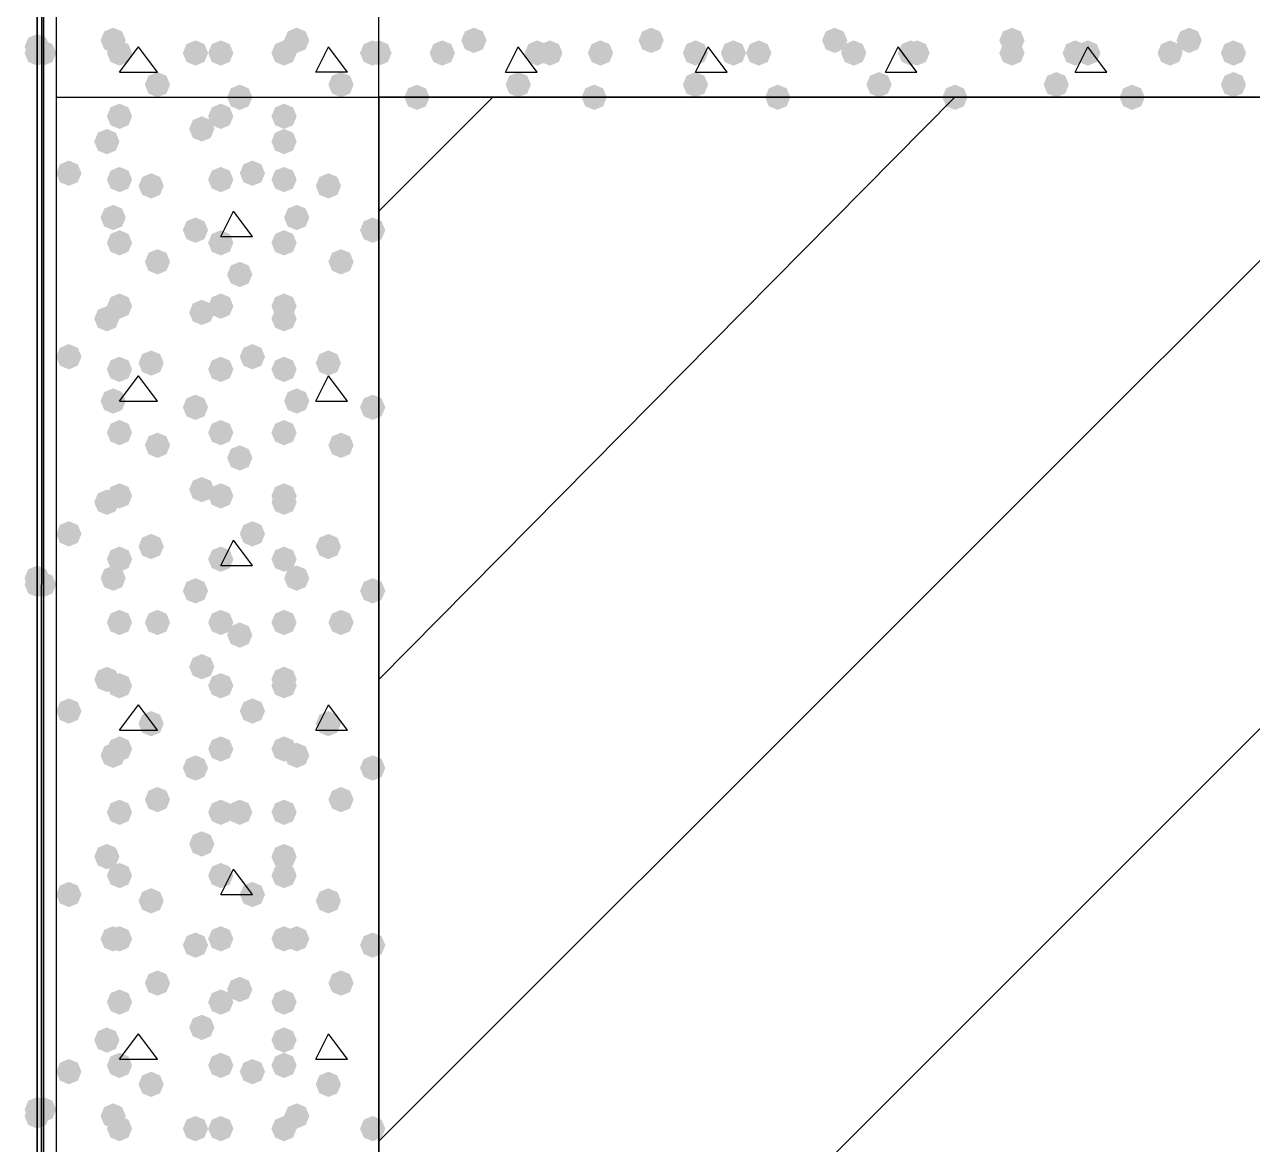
# Model space of a CAD drawing. Header units: millimetres. Extents: x 0 to 420, y 0 to 297.
# Drawn here: x 31.16 to 39.37, y 192.13 to 199.62 of the extents above; entities that cross this region are included whole.
import ezdxf

# ---------------------------------------------------------------- set-up
doc = ezdxf.new("R2010")
doc.units = ezdxf.units.MM
doc.layers.get('0').update_dxf_attribs({"linetype": 'CONTINUOUS'})

msp = doc.modelspace()

# ---------------------------------------------------------------- hatches: boundary and pattern name
at = {"true_color": 0x000007}
h = msp.add_hatch(color=0, dxfattribs=at)
h.paths.add_polyline_path([(31.284333, 243.755333), (31.284333, 100.160667)], flags=0)
h.paths.add_polyline_path([(31.284333, 100.160667), (31.284333, 243.755333)], flags=0)
for points in [[(31.834667, 199.517), (31.809796, 199.457204), (31.75, 199.432333), (31.690204, 199.457204), (31.665333, 199.517), (31.690204, 199.576796), (31.75, 199.601667), (31.809796, 199.576796)], [(33.062333, 199.517), (33.037463, 199.457204), (32.977667, 199.432333), (32.917871, 199.457204), (32.893, 199.517), (32.917871, 199.576796), (32.977667, 199.601667), (33.037462, 199.576796)], [(31.877, 199.432333), (31.852129, 199.372537), (31.792333, 199.347667), (31.732538, 199.372537), (31.707667, 199.432333), (31.732537, 199.492129), (31.792333, 199.517), (31.852129, 199.492129)], [(32.385, 199.432333), (32.360129, 199.372537), (32.300333, 199.347667), (32.240538, 199.372537), (32.215667, 199.432333), (32.240537, 199.492129), (32.300333, 199.517), (32.360129, 199.492129)], [(32.554333, 199.432333), (32.529462, 199.372537), (32.469667, 199.347667), (32.409871, 199.372537), (32.385, 199.432333), (32.409871, 199.492129), (32.469667, 199.517), (32.529462, 199.492129)], [(32.977667, 199.432333), (32.952796, 199.372537), (32.893, 199.347667), (32.833204, 199.372537), (32.808333, 199.432333), (32.833204, 199.492129), (32.893, 199.517), (32.952796, 199.492129)], [(33.570333, 199.432333), (33.545463, 199.372537), (33.485667, 199.347667), (33.425871, 199.372537), (33.401, 199.432333), (33.425871, 199.492129), (33.485667, 199.517), (33.545462, 199.492129)], [(32.131, 199.220667), (32.106129, 199.160871), (32.046333, 199.136), (31.986537, 199.160871), (31.961667, 199.220667), (31.986537, 199.280462), (32.046333, 199.305333), (32.106129, 199.280463)], [(33.358667, 199.220667), (33.333796, 199.160871), (33.274, 199.136), (33.214204, 199.160871), (33.189333, 199.220667), (33.214204, 199.280462), (33.274, 199.305333), (33.333796, 199.280463)], [(32.681333, 199.136), (32.656462, 199.076204), (32.596667, 199.051333), (32.536871, 199.076204), (32.512, 199.136), (32.536871, 199.195796), (32.596667, 199.220667), (32.656462, 199.195796)]]:
    msp.add_hatch(color=0, dxfattribs=at).paths.add_polyline_path(points, flags=0)
at = {"true_color": 0x000008}
for points in [[(34.247667, 199.517), (34.222796, 199.457204), (34.163, 199.432333), (34.103204, 199.457204), (34.078333, 199.517), (34.103204, 199.576796), (34.163, 199.601667), (34.222796, 199.576796)], [(35.433, 199.517), (35.408129, 199.457204), (35.348333, 199.432333), (35.288537, 199.457204), (35.263667, 199.517), (35.288537, 199.576796), (35.348333, 199.601667), (35.408129, 199.576796)], [(36.660667, 199.517), (36.635796, 199.457204), (36.576, 199.432333), (36.516204, 199.457204), (36.491333, 199.517), (36.516204, 199.576796), (36.576, 199.601667), (36.635796, 199.576796)], [(37.846, 199.517), (37.821129, 199.457204), (37.761333, 199.432333), (37.701537, 199.457204), (37.676667, 199.517), (37.701537, 199.576796), (37.761333, 199.601667), (37.821129, 199.576796)], [(39.031333, 199.517), (39.006462, 199.457204), (38.946667, 199.432333), (38.886871, 199.457204), (38.862, 199.517), (38.886871, 199.576796), (38.946667, 199.601667), (39.006462, 199.576796)], [(33.612667, 199.432333), (33.587796, 199.372537), (33.528, 199.347667), (33.468204, 199.372537), (33.443333, 199.432333), (33.468204, 199.492129), (33.528, 199.517), (33.587796, 199.492129)], [(34.036, 199.432333), (34.011129, 199.372537), (33.951333, 199.347667), (33.891537, 199.372537), (33.866667, 199.432333), (33.891537, 199.492129), (33.951333, 199.517), (34.011129, 199.492129)], [(34.671, 199.432333), (34.646129, 199.372537), (34.586333, 199.347667), (34.526537, 199.372537), (34.501667, 199.432333), (34.526537, 199.492129), (34.586333, 199.517), (34.646129, 199.492129)], [(34.755667, 199.432333), (34.730796, 199.372537), (34.671, 199.347667), (34.611204, 199.372537), (34.586333, 199.432333), (34.611204, 199.492129), (34.671, 199.517), (34.730796, 199.492129)], [(35.094333, 199.432333), (35.069462, 199.372537), (35.009667, 199.347667), (34.949871, 199.372537), (34.925, 199.432333), (34.949871, 199.492129), (35.009667, 199.517), (35.069462, 199.492129)], [(35.729333, 199.432333), (35.704462, 199.372537), (35.644667, 199.347667), (35.584871, 199.372537), (35.56, 199.432333), (35.584871, 199.492129), (35.644667, 199.517), (35.704462, 199.492129)], [(35.983333, 199.432333), (35.958463, 199.372537), (35.898667, 199.347667), (35.838871, 199.372537), (35.814, 199.432333), (35.838871, 199.492129), (35.898667, 199.517), (35.958462, 199.492129)], [(36.152667, 199.432333), (36.127796, 199.372537), (36.068, 199.347667), (36.008204, 199.372537), (35.983333, 199.432333), (36.008204, 199.492129), (36.068, 199.517), (36.127796, 199.492129)], [(36.787667, 199.432333), (36.762796, 199.372537), (36.703, 199.347667), (36.643204, 199.372537), (36.618333, 199.432333), (36.643204, 199.492129), (36.703, 199.517), (36.762796, 199.492129)], [(37.168667, 199.432333), (37.143796, 199.372537), (37.084, 199.347667), (37.024204, 199.372537), (36.999333, 199.432333), (37.024204, 199.492129), (37.084, 199.517), (37.143796, 199.492129)], [(37.211, 199.432333), (37.186129, 199.372537), (37.126333, 199.347667), (37.066537, 199.372537), (37.041667, 199.432333), (37.066537, 199.492129), (37.126333, 199.517), (37.186129, 199.492129)], [(37.846, 199.432333), (37.821129, 199.372537), (37.761333, 199.347667), (37.701537, 199.372537), (37.676667, 199.432333), (37.701537, 199.492129), (37.761333, 199.517), (37.821129, 199.492129)], [(38.269333, 199.432333), (38.244462, 199.372537), (38.184667, 199.347667), (38.124871, 199.372537), (38.1, 199.432333), (38.124871, 199.492129), (38.184667, 199.517), (38.244462, 199.492129)], [(38.354, 199.432333), (38.329129, 199.372537), (38.269333, 199.347667), (38.209538, 199.372537), (38.184667, 199.432333), (38.209537, 199.492129), (38.269333, 199.517), (38.329129, 199.492129)], [(38.904333, 199.432333), (38.879462, 199.372537), (38.819667, 199.347667), (38.759871, 199.372537), (38.735, 199.432333), (38.759871, 199.492129), (38.819667, 199.517), (38.879462, 199.492129)], [(39.327667, 199.432333), (39.302796, 199.372537), (39.243, 199.347667), (39.183204, 199.372537), (39.158333, 199.432333), (39.183204, 199.492129), (39.243, 199.517), (39.302796, 199.492129)], [(34.544, 199.220667), (34.519129, 199.160871), (34.459333, 199.136), (34.399538, 199.160871), (34.374667, 199.220667), (34.399537, 199.280462), (34.459333, 199.305333), (34.519129, 199.280463)], [(35.729333, 199.220667), (35.704462, 199.160871), (35.644667, 199.136), (35.584871, 199.160871), (35.56, 199.220667), (35.584871, 199.280462), (35.644667, 199.305333), (35.704462, 199.280463)], [(36.957, 199.220667), (36.932129, 199.160871), (36.872333, 199.136), (36.812538, 199.160871), (36.787667, 199.220667), (36.812537, 199.280462), (36.872333, 199.305333), (36.932129, 199.280463)], [(38.142333, 199.220667), (38.117463, 199.160871), (38.057667, 199.136), (37.997871, 199.160871), (37.973, 199.220667), (37.997871, 199.280462), (38.057667, 199.305333), (38.117462, 199.280463)], [(39.327667, 199.220667), (39.302796, 199.160871), (39.243, 199.136), (39.183204, 199.160871), (39.158333, 199.220667), (39.183204, 199.280462), (39.243, 199.305333), (39.302796, 199.280463)], [(33.866667, 199.136), (33.841796, 199.076204), (33.782, 199.051333), (33.722204, 199.076204), (33.697333, 199.136), (33.722204, 199.195796), (33.782, 199.220667), (33.841796, 199.195796)], [(35.052, 199.136), (35.027129, 199.076204), (34.967333, 199.051333), (34.907538, 199.076204), (34.882667, 199.136), (34.907537, 199.195796), (34.967333, 199.220667), (35.027129, 199.195796)], [(36.279667, 199.136), (36.254796, 199.076204), (36.195, 199.051333), (36.135204, 199.076204), (36.110333, 199.136), (36.135204, 199.195796), (36.195, 199.220667), (36.254796, 199.195796)], [(37.465, 199.136), (37.440129, 199.076204), (37.380333, 199.051333), (37.320538, 199.076204), (37.295667, 199.136), (37.320537, 199.195796), (37.380333, 199.220667), (37.440129, 199.195796)], [(38.650333, 199.136), (38.625463, 199.076204), (38.565667, 199.051333), (38.505871, 199.076204), (38.481, 199.136), (38.505871, 199.195796), (38.565667, 199.220667), (38.625462, 199.195796)], [(31.877, 199.009), (31.852129, 198.949204), (31.792333, 198.924333), (31.732538, 198.949204), (31.707667, 199.009), (31.732537, 199.068796), (31.792333, 199.093667), (31.852129, 199.068796)], [(32.554333, 199.009), (32.529462, 198.949204), (32.469667, 198.924333), (32.409871, 198.949204), (32.385, 199.009), (32.409871, 199.068796), (32.469667, 199.093667), (32.529462, 199.068796)], [(32.977667, 199.009), (32.952796, 198.949204), (32.893, 198.924333), (32.833204, 198.949204), (32.808333, 199.009), (32.833204, 199.068796), (32.893, 199.093667), (32.952796, 199.068796)], [(32.427333, 198.924333), (32.402463, 198.864537), (32.342667, 198.839667), (32.282871, 198.864537), (32.258, 198.924333), (32.282871, 198.984129), (32.342667, 199.009), (32.402462, 198.984129)], [(31.792333, 198.839667), (31.767463, 198.779871), (31.707667, 198.755), (31.647871, 198.779871), (31.623, 198.839667), (31.647871, 198.899462), (31.707667, 198.924333), (31.767462, 198.899463)], [(32.977667, 198.839667), (32.952796, 198.779871), (32.893, 198.755), (32.833204, 198.779871), (32.808333, 198.839667), (32.833204, 198.899462), (32.893, 198.924333), (32.952796, 198.899463)], [(31.538333, 198.628), (31.513463, 198.568204), (31.453667, 198.543333), (31.393871, 198.568204), (31.369, 198.628), (31.393871, 198.687796), (31.453667, 198.712667), (31.513462, 198.687796)], [(31.877, 198.585667), (31.852129, 198.525871), (31.792333, 198.501), (31.732538, 198.525871), (31.707667, 198.585667), (31.732537, 198.645462), (31.792333, 198.670333), (31.852129, 198.645463)], [(32.554333, 198.585667), (32.529462, 198.525871), (32.469667, 198.501), (32.409871, 198.525871), (32.385, 198.585667), (32.409871, 198.645462), (32.469667, 198.670333), (32.529462, 198.645463)], [(32.766, 198.628), (32.741129, 198.568204), (32.681333, 198.543333), (32.621537, 198.568204), (32.596667, 198.628), (32.621537, 198.687796), (32.681333, 198.712667), (32.741129, 198.687796)], [(32.977667, 198.585667), (32.952796, 198.525871), (32.893, 198.501), (32.833204, 198.525871), (32.808333, 198.585667), (32.833204, 198.645462), (32.893, 198.670333), (32.952796, 198.645463)], [(32.088667, 198.543333), (32.063796, 198.483537), (32.004, 198.458667), (31.944204, 198.483537), (31.919333, 198.543333), (31.944204, 198.603129), (32.004, 198.628), (32.063796, 198.603129)], [(33.274, 198.543333), (33.249129, 198.483537), (33.189333, 198.458667), (33.129538, 198.483537), (33.104667, 198.543333), (33.129537, 198.603129), (33.189333, 198.628), (33.249129, 198.603129)], [(31.834667, 198.331667), (31.809796, 198.271871), (31.75, 198.247), (31.690204, 198.271871), (31.665333, 198.331667), (31.690204, 198.391462), (31.75, 198.416333), (31.809796, 198.391463)], [(33.062333, 198.331667), (33.037463, 198.271871), (32.977667, 198.247), (32.917871, 198.271871), (32.893, 198.331667), (32.917871, 198.391462), (32.977667, 198.416333), (33.037462, 198.391463)], [(32.385, 198.247), (32.360129, 198.187204), (32.300333, 198.162333), (32.240538, 198.187204), (32.215667, 198.247), (32.240537, 198.306796), (32.300333, 198.331667), (32.360129, 198.306796)], [(33.570333, 198.247), (33.545463, 198.187204), (33.485667, 198.162333), (33.425871, 198.187204), (33.401, 198.247), (33.425871, 198.306796), (33.485667, 198.331667), (33.545462, 198.306796)], [(31.877, 198.162333), (31.852129, 198.102537), (31.792333, 198.077667), (31.732538, 198.102537), (31.707667, 198.162333), (31.732537, 198.222129), (31.792333, 198.247), (31.852129, 198.222129)], [(32.554333, 198.162333), (32.529462, 198.102537), (32.469667, 198.077667), (32.409871, 198.102537), (32.385, 198.162333), (32.409871, 198.222129), (32.469667, 198.247), (32.529462, 198.222129)], [(32.977667, 198.162333), (32.952796, 198.102537), (32.893, 198.077667), (32.833204, 198.102537), (32.808333, 198.162333), (32.833204, 198.222129), (32.893, 198.247), (32.952796, 198.222129)], [(32.131, 198.035333), (32.106129, 197.975537), (32.046333, 197.950667), (31.986537, 197.975537), (31.961667, 198.035333), (31.986537, 198.095129), (32.046333, 198.12), (32.106129, 198.095129)], [(33.358667, 198.035333), (33.333796, 197.975537), (33.274, 197.950667), (33.214204, 197.975537), (33.189333, 198.035333), (33.214204, 198.095129), (33.274, 198.12), (33.333796, 198.095129)], [(32.681333, 197.950667), (32.656462, 197.890871), (32.596667, 197.866), (32.536871, 197.890871), (32.512, 197.950667), (32.536871, 198.010462), (32.596667, 198.035333), (32.656462, 198.010463)], [(31.877, 197.739), (31.852129, 197.679204), (31.792333, 197.654333), (31.732538, 197.679204), (31.707667, 197.739), (31.732537, 197.798796), (31.792333, 197.823667), (31.852129, 197.798796)], [(32.427333, 197.696667), (32.402463, 197.636871), (32.342667, 197.612), (32.282871, 197.636871), (32.258, 197.696667), (32.282871, 197.756462), (32.342667, 197.781333), (32.402462, 197.756463)], [(32.554333, 197.739), (32.529462, 197.679204), (32.469667, 197.654333), (32.409871, 197.679204), (32.385, 197.739), (32.409871, 197.798796), (32.469667, 197.823667), (32.529462, 197.798796)], [(32.977667, 197.739), (32.952796, 197.679204), (32.893, 197.654333), (32.833204, 197.679204), (32.808333, 197.739), (32.833204, 197.798796), (32.893, 197.823667), (32.952796, 197.798796)], [(31.792333, 197.654333), (31.767463, 197.594538), (31.707667, 197.569667), (31.647871, 197.594538), (31.623, 197.654333), (31.647871, 197.714129), (31.707667, 197.739), (31.767462, 197.714129)], [(32.977667, 197.654333), (32.952796, 197.594538), (32.893, 197.569667), (32.833204, 197.594538), (32.808333, 197.654333), (32.833204, 197.714129), (32.893, 197.739), (32.952796, 197.714129)], [(31.538333, 197.400333), (31.513463, 197.340537), (31.453667, 197.315667), (31.393871, 197.340537), (31.369, 197.400333), (31.393871, 197.460129), (31.453667, 197.485), (31.513462, 197.460129)], [(32.088667, 197.358), (32.063796, 197.298204), (32.004, 197.273333), (31.944204, 197.298204), (31.919333, 197.358), (31.944204, 197.417796), (32.004, 197.442667), (32.063796, 197.417796)], [(32.766, 197.400333), (32.741129, 197.340537), (32.681333, 197.315667), (32.621537, 197.340537), (32.596667, 197.400333), (32.621537, 197.460129), (32.681333, 197.485), (32.741129, 197.460129)], [(33.274, 197.358), (33.249129, 197.298204), (33.189333, 197.273333), (33.129538, 197.298204), (33.104667, 197.358), (33.129537, 197.417796), (33.189333, 197.442667), (33.249129, 197.417796)], [(31.877, 197.315667), (31.852129, 197.255871), (31.792333, 197.231), (31.732538, 197.255871), (31.707667, 197.315667), (31.732537, 197.375462), (31.792333, 197.400333), (31.852129, 197.375463)], [(32.554333, 197.315667), (32.529462, 197.255871), (32.469667, 197.231), (32.409871, 197.255871), (32.385, 197.315667), (32.409871, 197.375462), (32.469667, 197.400333), (32.529462, 197.375463)], [(32.977667, 197.315667), (32.952796, 197.255871), (32.893, 197.231), (32.833204, 197.255871), (32.808333, 197.315667), (32.833204, 197.375462), (32.893, 197.400333), (32.952796, 197.375463)], [(31.834667, 197.104), (31.809796, 197.044204), (31.75, 197.019333), (31.690204, 197.044204), (31.665333, 197.104), (31.690204, 197.163796), (31.75, 197.188667), (31.809796, 197.163796)], [(33.062333, 197.104), (33.037463, 197.044204), (32.977667, 197.019333), (32.917871, 197.044204), (32.893, 197.104), (32.917871, 197.163796), (32.977667, 197.188667), (33.037462, 197.163796)], [(32.385, 197.061667), (32.360129, 197.001871), (32.300333, 196.977), (32.240538, 197.001871), (32.215667, 197.061667), (32.240537, 197.121462), (32.300333, 197.146333), (32.360129, 197.121463)], [(33.570333, 197.061667), (33.545463, 197.001871), (33.485667, 196.977), (33.425871, 197.001871), (33.401, 197.061667), (33.425871, 197.121462), (33.485667, 197.146333), (33.545462, 197.121463)], [(31.877, 196.892333), (31.852129, 196.832537), (31.792333, 196.807667), (31.732538, 196.832537), (31.707667, 196.892333), (31.732537, 196.952129), (31.792333, 196.977), (31.852129, 196.952129)], [(32.554333, 196.892333), (32.529462, 196.832537), (32.469667, 196.807667), (32.409871, 196.832537), (32.385, 196.892333), (32.409871, 196.952129), (32.469667, 196.977), (32.529462, 196.952129)], [(32.977667, 196.892333), (32.952796, 196.832537), (32.893, 196.807667), (32.833204, 196.832537), (32.808333, 196.892333), (32.833204, 196.952129), (32.893, 196.977), (32.952796, 196.952129)], [(32.131, 196.807667), (32.106129, 196.747871), (32.046333, 196.723), (31.986537, 196.747871), (31.961667, 196.807667), (31.986537, 196.867462), (32.046333, 196.892333), (32.106129, 196.867463)], [(33.358667, 196.807667), (33.333796, 196.747871), (33.274, 196.723), (33.214204, 196.747871), (33.189333, 196.807667), (33.214204, 196.867462), (33.274, 196.892333), (33.333796, 196.867463)], [(32.681333, 196.723), (32.656462, 196.663204), (32.596667, 196.638333), (32.536871, 196.663204), (32.512, 196.723), (32.536871, 196.782796), (32.596667, 196.807667), (32.656462, 196.782796)], [(31.877, 196.469), (31.852129, 196.409204), (31.792333, 196.384333), (31.732538, 196.409204), (31.707667, 196.469), (31.732537, 196.528796), (31.792333, 196.553667), (31.852129, 196.528796)], [(32.427333, 196.511333), (32.402463, 196.451537), (32.342667, 196.426667), (32.282871, 196.451537), (32.258, 196.511333), (32.282871, 196.571129), (32.342667, 196.596), (32.402462, 196.571129)], [(32.554333, 196.469), (32.529462, 196.409204), (32.469667, 196.384333), (32.409871, 196.409204), (32.385, 196.469), (32.409871, 196.528796), (32.469667, 196.553667), (32.529462, 196.528796)], [(32.977667, 196.469), (32.952796, 196.409204), (32.893, 196.384333), (32.833204, 196.409204), (32.808333, 196.469), (32.833204, 196.528796), (32.893, 196.553667), (32.952796, 196.528796)], [(31.792333, 196.426667), (31.767463, 196.366871), (31.707667, 196.342), (31.647871, 196.366871), (31.623, 196.426667), (31.647871, 196.486462), (31.707667, 196.511333), (31.767462, 196.486463)], [(32.977667, 196.426667), (32.952796, 196.366871), (32.893, 196.342), (32.833204, 196.366871), (32.808333, 196.426667), (32.833204, 196.486462), (32.893, 196.511333), (32.952796, 196.486463)], [(31.538333, 196.215), (31.513463, 196.155204), (31.453667, 196.130333), (31.393871, 196.155204), (31.369, 196.215), (31.393871, 196.274796), (31.453667, 196.299667), (31.513462, 196.274796)], [(32.766, 196.215), (32.741129, 196.155204), (32.681333, 196.130333), (32.621537, 196.155204), (32.596667, 196.215), (32.621537, 196.274796), (32.681333, 196.299667), (32.741129, 196.274796)], [(32.088667, 196.130333), (32.063796, 196.070537), (32.004, 196.045667), (31.944204, 196.070537), (31.919333, 196.130333), (31.944204, 196.190129), (32.004, 196.215), (32.063796, 196.190129)], [(33.274, 196.130333), (33.249129, 196.070537), (33.189333, 196.045667), (33.129538, 196.070537), (33.104667, 196.130333), (33.129537, 196.190129), (33.189333, 196.215), (33.249129, 196.190129)], [(31.877, 196.045667), (31.852129, 195.985871), (31.792333, 195.961), (31.732538, 195.985871), (31.707667, 196.045667), (31.732537, 196.105462), (31.792333, 196.130333), (31.852129, 196.105463)], [(32.554333, 196.045667), (32.529462, 195.985871), (32.469667, 195.961), (32.409871, 195.985871), (32.385, 196.045667), (32.409871, 196.105462), (32.469667, 196.130333), (32.529462, 196.105463)], [(32.977667, 196.045667), (32.952796, 195.985871), (32.893, 195.961), (32.833204, 195.985871), (32.808333, 196.045667), (32.833204, 196.105462), (32.893, 196.130333), (32.952796, 196.105463)], [(31.834667, 195.918667), (31.809796, 195.858871), (31.75, 195.834), (31.690204, 195.858871), (31.665333, 195.918667), (31.690204, 195.978462), (31.75, 196.003333), (31.809796, 195.978463)], [(33.062333, 195.918667), (33.037463, 195.858871), (32.977667, 195.834), (32.917871, 195.858871), (32.893, 195.918667), (32.917871, 195.978462), (32.977667, 196.003333), (33.037462, 195.978463)], [(32.385, 195.834), (32.360129, 195.774204), (32.300333, 195.749333), (32.240538, 195.774204), (32.215667, 195.834), (32.240537, 195.893796), (32.300333, 195.918667), (32.360129, 195.893796)], [(33.570333, 195.834), (33.545463, 195.774204), (33.485667, 195.749333), (33.425871, 195.774204), (33.401, 195.834), (33.425871, 195.893796), (33.485667, 195.918667), (33.545462, 195.893796)], [(31.877, 195.622333), (31.852129, 195.562537), (31.792333, 195.537667), (31.732538, 195.562537), (31.707667, 195.622333), (31.732537, 195.682129), (31.792333, 195.707), (31.852129, 195.682129)], [(32.131, 195.622333), (32.106129, 195.562537), (32.046333, 195.537667), (31.986537, 195.562537), (31.961667, 195.622333), (31.986537, 195.682129), (32.046333, 195.707), (32.106129, 195.682129)], [(32.554333, 195.622333), (32.529462, 195.562537), (32.469667, 195.537667), (32.409871, 195.562537), (32.385, 195.622333), (32.409871, 195.682129), (32.469667, 195.707), (32.529462, 195.682129)], [(32.977667, 195.622333), (32.952796, 195.562537), (32.893, 195.537667), (32.833204, 195.562537), (32.808333, 195.622333), (32.833204, 195.682129), (32.893, 195.707), (32.952796, 195.682129)], [(33.358667, 195.622333), (33.333796, 195.562537), (33.274, 195.537667), (33.214204, 195.562537), (33.189333, 195.622333), (33.214204, 195.682129), (33.274, 195.707), (33.333796, 195.682129)], [(32.681333, 195.537667), (32.656462, 195.477871), (32.596667, 195.453), (32.536871, 195.477871), (32.512, 195.537667), (32.536871, 195.597462), (32.596667, 195.622333), (32.656462, 195.597463)], [(32.427333, 195.326), (32.402463, 195.266204), (32.342667, 195.241333), (32.282871, 195.266204), (32.258, 195.326), (32.282871, 195.385796), (32.342667, 195.410667), (32.402462, 195.385796)], [(31.792333, 195.241333), (31.767463, 195.181537), (31.707667, 195.156667), (31.647871, 195.181537), (31.623, 195.241333), (31.647871, 195.301129), (31.707667, 195.326), (31.767462, 195.301129)], [(32.977667, 195.241333), (32.952796, 195.181537), (32.893, 195.156667), (32.833204, 195.181537), (32.808333, 195.241333), (32.833204, 195.301129), (32.893, 195.326), (32.952796, 195.301129)], [(31.877, 195.199), (31.852129, 195.139204), (31.792333, 195.114333), (31.732538, 195.139204), (31.707667, 195.199), (31.732537, 195.258796), (31.792333, 195.283667), (31.852129, 195.258796)], [(32.554333, 195.199), (32.529462, 195.139204), (32.469667, 195.114333), (32.409871, 195.139204), (32.385, 195.199), (32.409871, 195.258796), (32.469667, 195.283667), (32.529462, 195.258796)], [(32.977667, 195.199), (32.952796, 195.139204), (32.893, 195.114333), (32.833204, 195.139204), (32.808333, 195.199), (32.833204, 195.258796), (32.893, 195.283667), (32.952796, 195.258796)], [(31.538333, 195.029667), (31.513463, 194.969871), (31.453667, 194.945), (31.393871, 194.969871), (31.369, 195.029667), (31.393871, 195.089462), (31.453667, 195.114333), (31.513462, 195.089463)], [(32.766, 195.029667), (32.741129, 194.969871), (32.681333, 194.945), (32.621537, 194.969871), (32.596667, 195.029667), (32.621537, 195.089462), (32.681333, 195.114333), (32.741129, 195.089463)], [(32.088667, 194.945), (32.063796, 194.885204), (32.004, 194.860333), (31.944204, 194.885204), (31.919333, 194.945), (31.944204, 195.004796), (32.004, 195.029667), (32.063796, 195.004796)], [(33.274, 194.945), (33.249129, 194.885204), (33.189333, 194.860333), (33.129538, 194.885204), (33.104667, 194.945), (33.129537, 195.004796), (33.189333, 195.029667), (33.249129, 195.004796)], [(31.834667, 194.733333), (31.809796, 194.673537), (31.75, 194.648667), (31.690204, 194.673537), (31.665333, 194.733333), (31.690204, 194.793129), (31.75, 194.818), (31.809796, 194.793129)], [(31.877, 194.775667), (31.852129, 194.715871), (31.792333, 194.691), (31.732538, 194.715871), (31.707667, 194.775667), (31.732537, 194.835462), (31.792333, 194.860333), (31.852129, 194.835463)], [(32.554333, 194.775667), (32.529462, 194.715871), (32.469667, 194.691), (32.409871, 194.715871), (32.385, 194.775667), (32.409871, 194.835462), (32.469667, 194.860333), (32.529462, 194.835463)], [(32.977667, 194.775667), (32.952796, 194.715871), (32.893, 194.691), (32.833204, 194.715871), (32.808333, 194.775667), (32.833204, 194.835462), (32.893, 194.860333), (32.952796, 194.835463)], [(33.062333, 194.733333), (33.037463, 194.673537), (32.977667, 194.648667), (32.917871, 194.673537), (32.893, 194.733333), (32.917871, 194.793129), (32.977667, 194.818), (33.037462, 194.793129)], [(32.385, 194.648667), (32.360129, 194.588871), (32.300333, 194.564), (32.240538, 194.588871), (32.215667, 194.648667), (32.240537, 194.708462), (32.300333, 194.733333), (32.360129, 194.708463)], [(33.570333, 194.648667), (33.545463, 194.588871), (33.485667, 194.564), (33.425871, 194.588871), (33.401, 194.648667), (33.425871, 194.708462), (33.485667, 194.733333), (33.545462, 194.708463)], [(32.131, 194.437), (32.106129, 194.377204), (32.046333, 194.352333), (31.986537, 194.377204), (31.961667, 194.437), (31.986537, 194.496796), (32.046333, 194.521667), (32.106129, 194.496796)], [(33.358667, 194.437), (33.333796, 194.377204), (33.274, 194.352333), (33.214204, 194.377204), (33.189333, 194.437), (33.214204, 194.496796), (33.274, 194.521667), (33.333796, 194.496796)], [(31.877, 194.352333), (31.852129, 194.292537), (31.792333, 194.267667), (31.732538, 194.292537), (31.707667, 194.352333), (31.732537, 194.412129), (31.792333, 194.437), (31.852129, 194.412129)], [(32.554333, 194.352333), (32.529462, 194.292537), (32.469667, 194.267667), (32.409871, 194.292537), (32.385, 194.352333), (32.409871, 194.412129), (32.469667, 194.437), (32.529462, 194.412129)], [(32.681333, 194.352333), (32.656462, 194.292537), (32.596667, 194.267667), (32.536871, 194.292537), (32.512, 194.352333), (32.536871, 194.412129), (32.596667, 194.437), (32.656462, 194.412129)], [(32.977667, 194.352333), (32.952796, 194.292537), (32.893, 194.267667), (32.833204, 194.292537), (32.808333, 194.352333), (32.833204, 194.412129), (32.893, 194.437), (32.952796, 194.412129)], [(32.427333, 194.140667), (32.402463, 194.080871), (32.342667, 194.056), (32.282871, 194.080871), (32.258, 194.140667), (32.282871, 194.200462), (32.342667, 194.225333), (32.402462, 194.200463)], [(31.792333, 194.056), (31.767463, 193.996204), (31.707667, 193.971333), (31.647871, 193.996204), (31.623, 194.056), (31.647871, 194.115796), (31.707667, 194.140667), (31.767462, 194.115796)], [(32.977667, 194.056), (32.952796, 193.996204), (32.893, 193.971333), (32.833204, 193.996204), (32.808333, 194.056), (32.833204, 194.115796), (32.893, 194.140667), (32.952796, 194.115796)], [(31.877, 193.929), (31.852129, 193.869204), (31.792333, 193.844333), (31.732538, 193.869204), (31.707667, 193.929), (31.732537, 193.988796), (31.792333, 194.013667), (31.852129, 193.988796)], [(32.554333, 193.929), (32.529462, 193.869204), (32.469667, 193.844333), (32.409871, 193.869204), (32.385, 193.929), (32.409871, 193.988796), (32.469667, 194.013667), (32.529462, 193.988796)], [(32.977667, 193.929), (32.952796, 193.869204), (32.893, 193.844333), (32.833204, 193.869204), (32.808333, 193.929), (32.833204, 193.988796), (32.893, 194.013667), (32.952796, 193.988796)], [(31.538333, 193.802), (31.513463, 193.742204), (31.453667, 193.717333), (31.393871, 193.742204), (31.369, 193.802), (31.393871, 193.861796), (31.453667, 193.886667), (31.513462, 193.861796)], [(32.088667, 193.759667), (32.063796, 193.699871), (32.004, 193.675), (31.944204, 193.699871), (31.919333, 193.759667), (31.944204, 193.819462), (32.004, 193.844333), (32.063796, 193.819463)], [(32.766, 193.802), (32.741129, 193.742204), (32.681333, 193.717333), (32.621537, 193.742204), (32.596667, 193.802), (32.621537, 193.861796), (32.681333, 193.886667), (32.741129, 193.861796)], [(33.274, 193.759667), (33.249129, 193.699871), (33.189333, 193.675), (33.129538, 193.699871), (33.104667, 193.759667), (33.129537, 193.819462), (33.189333, 193.844333), (33.249129, 193.819463)], [(31.834667, 193.505667), (31.809796, 193.445871), (31.75, 193.421), (31.690204, 193.445871), (31.665333, 193.505667), (31.690204, 193.565462), (31.75, 193.590333), (31.809796, 193.565463)], [(31.877, 193.505667), (31.852129, 193.445871), (31.792333, 193.421), (31.732538, 193.445871), (31.707667, 193.505667), (31.732537, 193.565462), (31.792333, 193.590333), (31.852129, 193.565463)], [(32.554333, 193.505667), (32.529462, 193.445871), (32.469667, 193.421), (32.409871, 193.445871), (32.385, 193.505667), (32.409871, 193.565462), (32.469667, 193.590333), (32.529462, 193.565463)], [(32.977667, 193.505667), (32.952796, 193.445871), (32.893, 193.421), (32.833204, 193.445871), (32.808333, 193.505667), (32.833204, 193.565462), (32.893, 193.590333), (32.952796, 193.565463)], [(33.062333, 193.505667), (33.037463, 193.445871), (32.977667, 193.421), (32.917871, 193.445871), (32.893, 193.505667), (32.917871, 193.565462), (32.977667, 193.590333), (33.037462, 193.565463)], [(32.385, 193.463333), (32.360129, 193.403537), (32.300333, 193.378667), (32.240538, 193.403537), (32.215667, 193.463333), (32.240537, 193.523129), (32.300333, 193.548), (32.360129, 193.523129)], [(33.570333, 193.463333), (33.545463, 193.403537), (33.485667, 193.378667), (33.425871, 193.403537), (33.401, 193.463333), (33.425871, 193.523129), (33.485667, 193.548), (33.545462, 193.523129)], [(32.131, 193.209333), (32.106129, 193.149538), (32.046333, 193.124667), (31.986537, 193.149538), (31.961667, 193.209333), (31.986537, 193.269129), (32.046333, 193.294), (32.106129, 193.269129)], [(32.681333, 193.167), (32.656462, 193.107204), (32.596667, 193.082333), (32.536871, 193.107204), (32.512, 193.167), (32.536871, 193.226796), (32.596667, 193.251667), (32.656462, 193.226796)], [(33.358667, 193.209333), (33.333796, 193.149538), (33.274, 193.124667), (33.214204, 193.149538), (33.189333, 193.209333), (33.214204, 193.269129), (33.274, 193.294), (33.333796, 193.269129)], [(31.877, 193.082333), (31.852129, 193.022537), (31.792333, 192.997667), (31.732538, 193.022537), (31.707667, 193.082333), (31.732537, 193.142129), (31.792333, 193.167), (31.852129, 193.142129)], [(32.554333, 193.082333), (32.529462, 193.022537), (32.469667, 192.997667), (32.409871, 193.022537), (32.385, 193.082333), (32.409871, 193.142129), (32.469667, 193.167), (32.529462, 193.142129)], [(32.977667, 193.082333), (32.952796, 193.022537), (32.893, 192.997667), (32.833204, 193.022537), (32.808333, 193.082333), (32.833204, 193.142129), (32.893, 193.167), (32.952796, 193.142129)], [(32.427333, 192.913), (32.402463, 192.853204), (32.342667, 192.828333), (32.282871, 192.853204), (32.258, 192.913), (32.282871, 192.972796), (32.342667, 192.997667), (32.402462, 192.972796)], [(31.792333, 192.828333), (31.767463, 192.768537), (31.707667, 192.743667), (31.647871, 192.768537), (31.623, 192.828333), (31.647871, 192.888129), (31.707667, 192.913), (31.767462, 192.888129)], [(32.977667, 192.828333), (32.952796, 192.768537), (32.893, 192.743667), (32.833204, 192.768537), (32.808333, 192.828333), (32.833204, 192.888129), (32.893, 192.913), (32.952796, 192.888129)], [(31.538333, 192.616667), (31.513463, 192.556871), (31.453667, 192.532), (31.393871, 192.556871), (31.369, 192.616667), (31.393871, 192.676462), (31.453667, 192.701333), (31.513462, 192.676463)], [(31.877, 192.659), (31.852129, 192.599204), (31.792333, 192.574333), (31.732538, 192.599204), (31.707667, 192.659), (31.732537, 192.718796), (31.792333, 192.743667), (31.852129, 192.718796)], [(32.554333, 192.659), (32.529462, 192.599204), (32.469667, 192.574333), (32.409871, 192.599204), (32.385, 192.659), (32.409871, 192.718796), (32.469667, 192.743667), (32.529462, 192.718796)], [(32.766, 192.616667), (32.741129, 192.556871), (32.681333, 192.532), (32.621537, 192.556871), (32.596667, 192.616667), (32.621537, 192.676462), (32.681333, 192.701333), (32.741129, 192.676463)], [(32.977667, 192.659), (32.952796, 192.599204), (32.893, 192.574333), (32.833204, 192.599204), (32.808333, 192.659), (32.833204, 192.718796), (32.893, 192.743667), (32.952796, 192.718796)], [(32.088667, 192.532), (32.063796, 192.472204), (32.004, 192.447333), (31.944204, 192.472204), (31.919333, 192.532), (31.944204, 192.591796), (32.004, 192.616667), (32.063796, 192.591796)], [(33.274, 192.532), (33.249129, 192.472204), (33.189333, 192.447333), (33.129538, 192.472204), (33.104667, 192.532), (33.129537, 192.591796), (33.189333, 192.616667), (33.249129, 192.591796)], [(31.834667, 192.320333), (31.809796, 192.260537), (31.75, 192.235667), (31.690204, 192.260537), (31.665333, 192.320333), (31.690204, 192.380129), (31.75, 192.405), (31.809796, 192.380129)], [(33.062333, 192.320333), (33.037463, 192.260537), (32.977667, 192.235667), (32.917871, 192.260537), (32.893, 192.320333), (32.917871, 192.380129), (32.977667, 192.405), (33.037462, 192.380129)], [(31.877, 192.235667), (31.852129, 192.175871), (31.792333, 192.151), (31.732538, 192.175871), (31.707667, 192.235667), (31.732537, 192.295462), (31.792333, 192.320333), (31.852129, 192.295463)], [(32.385, 192.235667), (32.360129, 192.175871), (32.300333, 192.151), (32.240538, 192.175871), (32.215667, 192.235667), (32.240537, 192.295462), (32.300333, 192.320333), (32.360129, 192.295463)], [(32.554333, 192.235667), (32.529462, 192.175871), (32.469667, 192.151), (32.409871, 192.175871), (32.385, 192.235667), (32.409871, 192.295462), (32.469667, 192.320333), (32.529462, 192.295463)], [(32.977667, 192.235667), (32.952796, 192.175871), (32.893, 192.151), (32.833204, 192.175871), (32.808333, 192.235667), (32.833204, 192.295462), (32.893, 192.320333), (32.952796, 192.295463)], [(33.570333, 192.235667), (33.545463, 192.175871), (33.485667, 192.151), (33.425871, 192.175871), (33.401, 192.235667), (33.425871, 192.295462), (33.485667, 192.320333), (33.545462, 192.295463)]]:
    msp.add_hatch(color=0, dxfattribs=at).paths.add_polyline_path(points, flags=0)
at = {"true_color": 0x0000fe}
for points in [[(31.326667, 199.474667), (31.301796, 199.414871), (31.242, 199.39), (31.182204, 199.414871), (31.157333, 199.474667), (31.182204, 199.534462), (31.242, 199.559333), (31.301796, 199.534463)], [(31.326667, 199.432333), (31.301796, 199.372537), (31.242, 199.347667), (31.182204, 199.372537), (31.157333, 199.432333), (31.182204, 199.492129), (31.242, 199.517), (31.301796, 199.492129)], [(31.326667, 199.432333), (31.301796, 199.372537), (31.242, 199.347667), (31.182204, 199.372537), (31.157333, 199.432333), (31.182204, 199.492129), (31.242, 199.517), (31.301796, 199.492129)], [(31.369, 199.432333), (31.344129, 199.372537), (31.284333, 199.347667), (31.224538, 199.372537), (31.199667, 199.432333), (31.224537, 199.492129), (31.284333, 199.517), (31.344129, 199.492129)], [(31.326667, 195.918667), (31.301796, 195.858871), (31.242, 195.834), (31.182204, 195.858871), (31.157333, 195.918667), (31.182204, 195.978462), (31.242, 196.003333), (31.301796, 195.978463)], [(31.326667, 195.876333), (31.301796, 195.816537), (31.242, 195.791667), (31.182204, 195.816537), (31.157333, 195.876333), (31.182204, 195.936129), (31.242, 195.961), (31.301796, 195.936129)], [(31.326667, 195.876333), (31.301796, 195.816537), (31.242, 195.791667), (31.182204, 195.816537), (31.157333, 195.876333), (31.182204, 195.936129), (31.242, 195.961), (31.301796, 195.936129)], [(31.369, 195.876333), (31.344129, 195.816537), (31.284333, 195.791667), (31.224538, 195.816537), (31.199667, 195.876333), (31.224537, 195.936129), (31.284333, 195.961), (31.344129, 195.936129)], [(31.326667, 192.362667), (31.301796, 192.302871), (31.242, 192.278), (31.182204, 192.302871), (31.157333, 192.362667), (31.182204, 192.422462), (31.242, 192.447333), (31.301796, 192.422463)], [(31.369, 192.362667), (31.344129, 192.302871), (31.284333, 192.278), (31.224538, 192.302871), (31.199667, 192.362667), (31.224537, 192.422462), (31.284333, 192.447333), (31.344129, 192.422463)], [(31.326667, 192.320333), (31.301796, 192.260537), (31.242, 192.235667), (31.182204, 192.260537), (31.157333, 192.320333), (31.182204, 192.380129), (31.242, 192.405), (31.301796, 192.380129)], [(31.326667, 192.320333), (31.301796, 192.260537), (31.242, 192.235667), (31.182204, 192.260537), (31.157333, 192.320333), (31.182204, 192.380129), (31.242, 192.405), (31.301796, 192.380129)]]:
    msp.add_hatch(color=0, dxfattribs=at).paths.add_polyline_path(points, flags=0)

# ---------------------------------------------------------------- linework, layer by layer
at = {"color": 0, "true_color": 0x000007}
for points in [[(31.242, 100.118333), (31.242, 243.755333)], [(31.242, 100.118333), (31.284333, 100.118333), (31.284333, 243.755333)], [(31.284333, 243.755333), (31.284333, 100.160667)], [(31.284333, 100.160667), (31.284333, 243.755333)], [(31.369, 201.252667), (31.369, 177.927), (379.603, 177.927), (379.603, 201.252667), (217.17, 201.252667), (217.17, 222.461667), (193.844333, 222.461667), (193.844333, 201.252667)], [(31.369, 201.252667), (31.369, 177.927), (379.603, 177.927), (379.603, 201.252667), (217.17, 201.252667), (217.17, 222.461667), (193.844333, 222.461667), (193.844333, 201.252667)], [(33.528002, 199.135999), (195.961001, 199.135999), (195.961001, 220.344999), (215.053334, 220.344999), (215.053334, 199.135999), (377.486334, 199.135999), (377.486334, 180.085999), (33.528002, 180.085999)], [(31.369, 201.252667), (31.369, 199.136), (33.528, 199.136), (33.528, 201.252667)]]:
    msp.add_lwpolyline(points, close=True, dxfattribs=at)
for points in [[(31.242, 100.118333), (31.242, 243.755333)], [(31.242, 243.755333), (31.242, 100.118333)], [(31.284333, 243.755333), (31.284333, 100.160667), (31.284333, 100.118333)], [(31.284333, 100.160667), (31.284333, 243.755333)], [(31.792333, 199.305333), (31.919333, 199.474667)], [(32.046333, 199.305333), (31.919333, 199.474667)], [(33.316333, 199.305333), (33.104667, 199.305333), (33.189333, 199.474667)], [(33.316333, 199.305333), (33.189333, 199.474667)], [(31.792333, 199.305333), (32.046333, 199.305333)], [(31.369, 199.136), (31.369, 180.086)], [(33.528, 199.136), (45.508333, 199.136)], [(33.528, 180.086), (33.528, 199.136)]]:
    msp.add_lwpolyline(points, dxfattribs=at)
at = {"color": 0, "true_color": 0x0000fd}
msp.add_lwpolyline([(33.528, 180.086), (377.486333, 180.086), (377.486333, 199.136), (215.053333, 199.136), (215.053333, 220.345), (195.961, 220.345), (195.961, 199.136), (33.528, 199.136)], close=True, dxfattribs=at)
at = {"color": 0, "true_color": 0x000008}
for points in [[(34.374667, 199.305333), (34.459333, 199.474667)], [(34.586333, 199.305333), (34.459333, 199.474667)], [(35.644667, 199.305333), (35.729333, 199.474667)], [(35.856333, 199.305333), (35.729333, 199.474667)], [(36.914667, 199.305333), (36.999333, 199.474667)], [(37.126333, 199.305333), (36.999333, 199.474667)], [(38.184667, 199.305333), (38.269333, 199.474667)], [(38.396333, 199.305333), (38.269333, 199.474667)], [(34.374667, 199.305333), (34.586333, 199.305333)], [(35.644667, 199.305333), (35.856333, 199.305333)], [(36.914667, 199.305333), (37.126333, 199.305333)], [(38.184667, 199.305333), (38.396333, 199.305333)], [(32.469667, 198.204667), (32.554333, 198.374)], [(32.681333, 198.204667), (32.554333, 198.374)], [(32.469667, 198.204667), (32.681333, 198.204667)], [(31.792333, 197.104), (31.919333, 197.273333)], [(32.046333, 197.104), (31.919333, 197.273333)], [(33.104667, 197.104), (33.189333, 197.273333)], [(33.316333, 197.104), (33.189333, 197.273333)], [(31.792333, 197.104), (32.046333, 197.104)], [(33.104667, 197.104), (33.316333, 197.104)], [(32.469667, 196.003333), (32.554333, 196.172667)], [(32.681333, 196.003333), (32.554333, 196.172667)], [(32.469667, 196.003333), (32.681333, 196.003333)], [(31.792333, 194.902667), (31.919333, 195.072)], [(32.046333, 194.902667), (31.919333, 195.072)], [(33.104667, 194.902667), (33.189333, 195.072)], [(33.316333, 194.902667), (33.189333, 195.072)], [(31.792333, 194.902667), (32.046333, 194.902667)], [(33.104667, 194.902667), (33.316333, 194.902667)], [(32.469667, 193.802), (32.554333, 193.971333)], [(32.681333, 193.802), (32.554333, 193.971333)], [(32.469667, 193.802), (32.681333, 193.802)], [(31.792333, 192.701333), (31.919333, 192.870667)], [(32.046333, 192.701333), (31.919333, 192.870667)], [(33.104667, 192.701333), (33.189333, 192.870667)], [(33.316333, 192.701333), (33.189333, 192.870667)], [(31.792333, 192.701333), (32.046333, 192.701333)], [(33.104667, 192.701333), (33.316333, 192.701333)]]:
    msp.add_lwpolyline(points, dxfattribs=at)
at = {"color": 0, "true_color": 0x000002}
for points in [[(33.528, 198.374), (34.29, 199.136)], [(33.528, 195.241333), (37.380333, 199.136)], [(33.528, 192.151), (40.513, 199.136)], [(33.528, 189.018333), (43.645667, 199.136)]]:
    msp.add_lwpolyline(points, dxfattribs=at)

doc.saveas('drawing.dxf')
